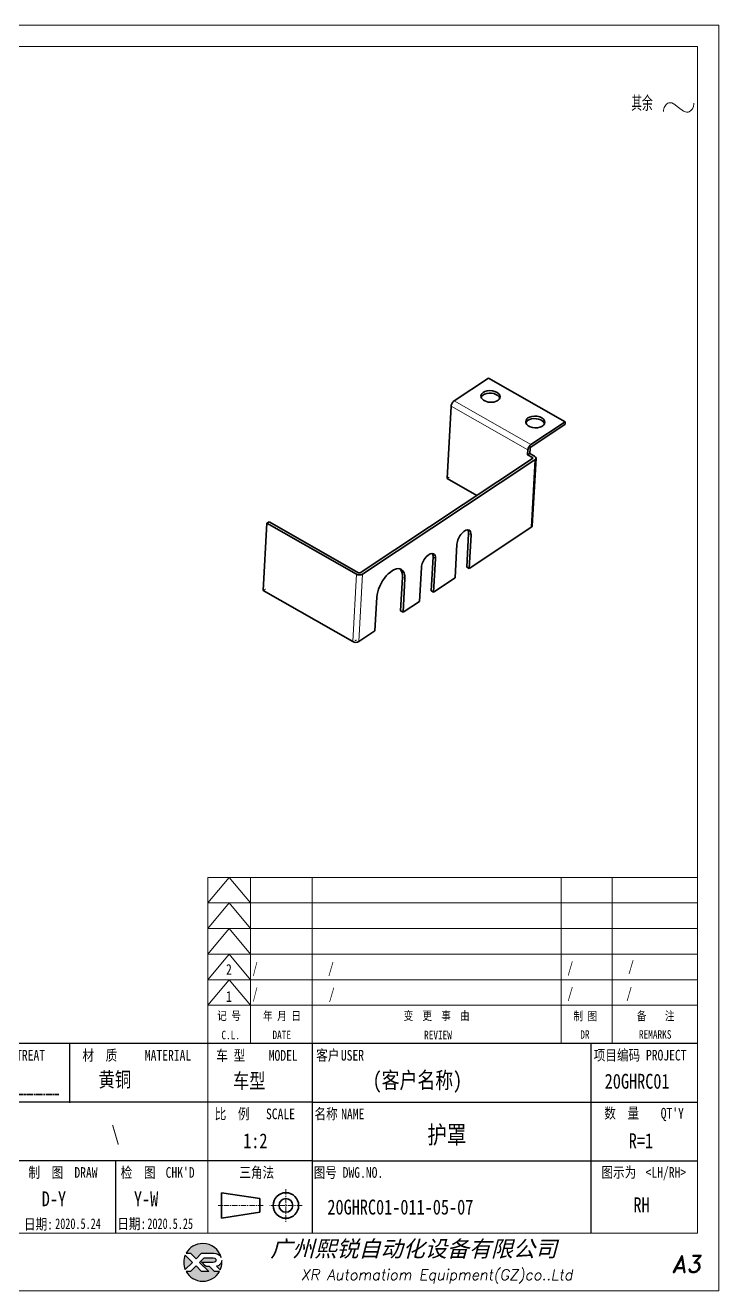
# Model space of a CAD drawing. Header units: millimetres. Extents: x 1333 to 209312, y -42879 to 359.
# Drawn here: x 142300 to 142626, y -1081 to -487 of the extents above; entities that cross this region are included whole.
import ezdxf
from ezdxf.enums import TextEntityAlignment as Align

# ---------------------------------------------------------------- set-up
doc = ezdxf.new("R2010")
doc.units = ezdxf.units.MM
doc.header["$LTSCALE"] = 0.5
for name, pattern in [('AM_ISO02W050x2', [3.75, 3, -0.75]), ('AM_ISO08W050x2', [9, 6, -0.75, 1.5, -0.75]), ('CENTER', [2, 1.25, -0.25, 0.25, -0.25]), ('DASHED', [15, 12, -3]), ('DOT2', [0.125, 0, -0.125])]:
    doc.linetypes.add(name, pattern=pattern)
for name, color, linetype in [('DIM', 3, 'Continuous'), ('layer 1', 7, 'Continuous'), ('图\\M+19E79\\M+195B6\\M+18E9A', 7, 'Continuous'), ('图号', 7, 'Continuous'), ('图名', 7, 'Continuous'), ('数量', 7, 'Continuous'), ('材质', 7, 'Continuous'), ('表面处理', 7, 'Continuous'), ('车型', 7, 'Continuous')]:
    doc.layers.add(name, color=color, linetype=linetype)
for name, color, linetype, lineweight in [('中心线', 2, 'AM_ISO08W050x2', 18), ('图框', 7, 'Continuous', 18), ('标注线', 3, 'Continuous', 18), ('粗点划线', 6, 'AM_ISO08W050x2', 35), ('虚线', 1, 'AM_ISO02W050x2', 18)]:
    doc.layers.add(name, color=color, linetype=linetype, lineweight=lineweight)
doc.layers.add('打印', color=7, linetype='Continuous', lineweight=15, plot=False)
doc.layers.add('打印-禁用', color=7, linetype='Continuous', lineweight=15, plot=False)
doc.styles.add('STYLE1', font='')
doc.styles.add('国标', font='simfang.ttf', dxfattribs={"width": 0.8})
doc.styles.add('机械长仿宋', font='gbenor.shx', dxfattribs={"height": 1, "bigfont": 'gbcbig.shx'})
doc.styles.add('标题\\M+18E9A', font='romand.shx', dxfattribs={"oblique": 10, "bigfont": 'bigfont.shx'})
doc.styles.get('STYLE1').set_extended_font_data('SimSun')

# ---------------------------------------------------------------- blocks, each defined once
blk = doc.blocks.new('XR')
at = {"true_color": 0xfc8000}
h = blk.add_hatch(color=30, dxfattribs=at)
h.set_gradient(color1=(252, 128, 0), rotation=240, one_color=1, tint=1, name='INVCURVED')
edge = h.paths.add_edge_path()
edge.add_spline(control_points=[(-434.18, -5928.47), (-433.9, -5928.74), (-433.63, -5929.01), (-433.63, -5929.01), (-433.63, -5929.01), (-433.63, -5929.01), (-433.36, -5928.74), (-433.09, -5928.47)], knot_values=[0.5625, 0.5625, 0.5625, 0.5625, 0.625, 0.625, 0.625, 0.625, 0.6875, 0.6875, 0.6875, 0.6875], degree=3, periodic=0)
edge.add_spline(control_points=[(-433.09, -5928.47), (-432.82, -5928.2), (-432.54, -5927.93), (-432.54, -5927.93), (-432.54, -5927.93), (-432.54, -5927.93), (-432.04, -5927.93), (-431.53, -5927.93)], knot_values=[0.4375, 0.4375, 0.4375, 0.4375, 0.5, 0.5, 0.5, 0.5, 0.5625, 0.5625, 0.5625, 0.5625], degree=3, periodic=0)
edge.add_spline(control_points=[(-431.53, -5927.93), (-431.03, -5927.93), (-430.52, -5927.93), (-430.52, -5927.93), (-430.52, -5927.93), (-430, -5927.93), (-429.43, -5927.96), (-429.01, -5928.33)], knot_values=[0.25, 0.25, 0.25, 0.25, 0.3125, 0.3125, 0.3125, 0.3125, 0.4375, 0.4375, 0.4375, 0.4375], degree=3, periodic=0)
edge.add_spline(control_points=[(-429.01, -5928.33), (-428.88, -5928.44), (-428.78, -5928.59), (-428.71, -5928.75)], knot_values=[0.125, 0.125, 0.125, 0.125, 0.25, 0.25, 0.25, 0.25], degree=3, periodic=0)
edge.add_spline(control_points=[(-428.71, -5928.75), (-429.13, -5927.18), (-430.58, -5926.02), (-432.31, -5926.02)], knot_values=[0, 0, 0, 0, 0.125, 0.125, 0.125, 0.125], degree=3, periodic=0)
edge.add_spline(control_points=[(-432.31, -5926.02), (-433.72, -5926.02), (-434.94, -5926.79), (-435.58, -5927.93)], knot_values=[0.875, 0.875, 0.875, 0.875, 1, 1, 1, 1], degree=3, periodic=0)
edge.add_spline(control_points=[(-435.58, -5927.93), (-435.58, -5927.93), (-434.72, -5927.93), (-434.72, -5927.93), (-434.72, -5927.93), (-434.72, -5927.93), (-434.45, -5928.2), (-434.18, -5928.47)], knot_values=[0.6875, 0.6875, 0.6875, 0.6875, 0.8125, 0.8125, 0.8125, 0.8125, 0.875, 0.875, 0.875, 0.875], degree=3, periodic=0)
edge = h.paths.add_edge_path()
edge.add_spline(control_points=[(-434.79, -5929.26), (-435.04, -5929.02), (-435.34, -5928.72), (-435.54, -5928.53)], knot_values=[0.562504, 0.562504, 0.562504, 0.562504, 0.656252, 0.656252, 0.656252, 0.656252], degree=3, periodic=0)
edge.add_spline(control_points=[(-435.54, -5928.53), (-435.67, -5928.4), (-435.76, -5928.31), (-435.76, -5928.31), (-435.76, -5928.31), (-435.94, -5928.74), (-436.03, -5929.21), (-436.03, -5929.71)], knot_values=[0.25, 0.25, 0.25, 0.25, 0.312504, 0.312504, 0.312504, 0.312504, 0.562504, 0.562504, 0.562504, 0.562504], degree=3, periodic=0)
edge.add_spline(control_points=[(-436.03, -5929.71), (-436.03, -5930.2), (-435.94, -5930.67), (-435.76, -5931.1), (-435.76, -5931.1), (-435.4, -5930.75), (-435.05, -5930.4)], knot_values=[0.874998, 0.874998, 0.874998, 0.874998, 1.124998, 1.124998, 1.124998, 1.25, 1.25, 1.25, 1.25], degree=3, periodic=0)
edge.add_spline(control_points=[(-435.05, -5930.4), (-434.7, -5930.05), (-434.34, -5929.71), (-434.34, -5929.71), (-434.34, -5929.71), (-434.34, -5929.71), (-434.34, -5929.71), (-434.34, -5929.71)], knot_values=[0.749878, 0.749878, 0.749878, 0.749878, 0.874875, 0.874875, 0.874875, 0.874875, 0.874998, 0.874998, 0.874998, 0.874998], degree=3, periodic=0)
edge.add_spline(control_points=[(-434.34, -5929.71), (-434.34, -5929.71), (-434.34, -5929.71), (-434.34, -5929.71)], knot_values=[0.749634, 0.749634, 0.749634, 0.749634, 0.749817, 0.749817, 0.749817, 0.749817], degree=3, periodic=0)
edge.add_spline(control_points=[(-434.35, -5929.7), (-434.35, -5929.7), (-434.35, -5929.7), (-434.35, -5929.7)], knot_values=[0.738281, 0.738281, 0.738281, 0.738281, 0.742188, 0.742188, 0.742188, 0.742188], degree=3, periodic=0)
edge.add_spline(control_points=[(-434.35, -5929.7), (-434.36, -5929.69), (-434.37, -5929.68), (-434.38, -5929.67)], knot_values=[0.726563, 0.726563, 0.726563, 0.726563, 0.738281, 0.738281, 0.738281, 0.738281], degree=3, periodic=0)
edge.add_spline(control_points=[(-434.38, -5929.67), (-434.38, -5929.66), (-434.39, -5929.65), (-434.4, -5929.65)], knot_values=[0.718751, 0.718751, 0.718751, 0.718751, 0.726563, 0.726563, 0.726563, 0.726563], degree=3, periodic=0)
edge.add_spline(control_points=[(-434.4, -5929.65), (-434.42, -5929.63), (-434.45, -5929.6), (-434.47, -5929.58)], knot_values=[0.703126, 0.703126, 0.703126, 0.703126, 0.718751, 0.718751, 0.718751, 0.718751], degree=3, periodic=0)
edge.add_spline(control_points=[(-434.47, -5929.58), (-434.5, -5929.55), (-434.53, -5929.52), (-434.56, -5929.49)], knot_values=[0.687501, 0.687501, 0.687501, 0.687501, 0.703126, 0.703126, 0.703126, 0.703126], degree=3, periodic=0)
edge.add_spline(control_points=[(-434.56, -5929.49), (-434.63, -5929.42), (-434.71, -5929.35), (-434.79, -5929.26)], knot_values=[0.656252, 0.656252, 0.656252, 0.656252, 0.687501, 0.687501, 0.687501, 0.687501], degree=3, periodic=0)
at = {"true_color": 0x0348ff}
h = blk.add_hatch(color=160, dxfattribs=at)
h.set_gradient(color1=(3, 72, 255), color2=(0, 41, 153), one_color=1, tint=0.3, name='HEMISPHERICAL')
edge = h.paths.add_edge_path()
edge.add_spline(control_points=[(-432.54, -5929.67), (-432.26, -5929.95), (-431.94, -5930.23), (-431.66, -5930.51), (-431.66, -5930.51), (-431.66, -5930.51), (-431.66, -5930.51), (-431.66, -5930.51)], knot_values=[0.736842, 0.736842, 0.736842, 0.736842, 0.789474, 0.789474, 0.789474, 0.789474, 0.802633, 0.802633, 0.802633, 0.802633], degree=3, periodic=0)
edge.add_spline(control_points=[(-431.66, -5930.51), (-431.65, -5930.51), (-431.65, -5930.52), (-431.65, -5930.52)], knot_values=[0.802633, 0.802633, 0.802633, 0.802633, 0.815791, 0.815791, 0.815791, 0.815791], degree=3, periodic=0)
edge.add_spline(control_points=[(-431.65, -5930.52), (-431.64, -5930.53), (-431.64, -5930.53), (-431.64, -5930.53)], knot_values=[0.815791, 0.815791, 0.815791, 0.815791, 0.82237, 0.82237, 0.82237, 0.82237], degree=3, periodic=0)
edge.add_spline(control_points=[(-431.64, -5930.53), (-431.64, -5930.53), (-431.64, -5930.53), (-431.63, -5930.54)], knot_values=[0.82237, 0.82237, 0.82237, 0.82237, 0.828949, 0.828949, 0.828949, 0.828949], degree=3, periodic=0)
edge.add_spline(control_points=[(-431.63, -5930.54), (-431.63, -5930.54), (-431.63, -5930.54), (-431.63, -5930.54), (-431.63, -5930.54), (-431.63, -5930.54), (-431.59, -5930.54), (-431.52, -5930.54)], knot_values=[0.841901, 0.841901, 0.841901, 0.841901, 0.842105, 0.842105, 0.842105, 0.842105, 0.855264, 0.855264, 0.855264, 0.855264], degree=3, periodic=0)
edge.add_spline(control_points=[(-431.52, -5930.54), (-431.46, -5930.54), (-431.38, -5930.54), (-431.3, -5930.54)], knot_values=[0.855264, 0.855264, 0.855264, 0.855264, 0.868422, 0.868422, 0.868422, 0.868422], degree=3, periodic=0)
edge.add_spline(control_points=[(-431.3, -5930.54), (-431.26, -5930.54), (-431.22, -5930.54), (-431.18, -5930.54)], knot_values=[0.868422, 0.868422, 0.868422, 0.868422, 0.875, 0.875, 0.875, 0.875], degree=3, periodic=0)
edge.add_spline(control_points=[(-431.18, -5930.54), (-431.14, -5930.54), (-431.1, -5930.54), (-431.07, -5930.54)], knot_values=[0.875, 0.875, 0.875, 0.875, 0.881579, 0.881579, 0.881579, 0.881579], degree=3, periodic=0)
edge.add_spline(control_points=[(-431.07, -5930.54), (-431.05, -5930.54), (-431.04, -5930.54), (-431.03, -5930.54)], knot_values=[0.881579, 0.881579, 0.881579, 0.881579, 0.884869, 0.884869, 0.884869, 0.884869], degree=3, periodic=0)
edge.add_spline(control_points=[(-431.03, -5930.54), (-431.02, -5930.54), (-431, -5930.54), (-431, -5930.54)], knot_values=[0.884869, 0.884869, 0.884869, 0.884869, 0.888158, 0.888158, 0.888158, 0.888158], degree=3, periodic=0)
edge.add_spline(control_points=[(-431, -5930.54), (-430.99, -5930.54), (-430.99, -5930.54), (-430.98, -5930.54)], knot_values=[0.888158, 0.888158, 0.888158, 0.888158, 0.889803, 0.889803, 0.889803, 0.889803], degree=3, periodic=0)
edge.add_spline(control_points=[(-430.98, -5930.54), (-430.98, -5930.54), (-430.98, -5930.54), (-430.97, -5930.54)], knot_values=[0.889803, 0.889803, 0.889803, 0.889803, 0.891447, 0.891447, 0.891447, 0.891447], degree=3, periodic=0)
edge.add_spline(control_points=[(-430.97, -5930.54), (-430.97, -5930.54), (-430.97, -5930.54), (-430.97, -5930.54)], knot_values=[0.891447, 0.891447, 0.891447, 0.891447, 0.89227, 0.89227, 0.89227, 0.89227], degree=3, periodic=0)
edge.add_spline(control_points=[(-430.97, -5930.54), (-430.97, -5930.54), (-430.97, -5930.54), (-430.97, -5930.54)], knot_values=[0.89227, 0.89227, 0.89227, 0.89227, 0.893092, 0.893092, 0.893092, 0.893092], degree=3, periodic=0)
edge.add_spline(control_points=[(-430.97, -5930.54), (-430.97, -5930.54), (-430.97, -5930.54), (-430.97, -5930.54)], knot_values=[0.893092, 0.893092, 0.893092, 0.893092, 0.893503, 0.893503, 0.893503, 0.893503], degree=3, periodic=0)
edge.add_spline(control_points=[(-430.97, -5930.54), (-430.97, -5930.54), (-430.97, -5930.54), (-430.97, -5930.54)], knot_values=[0.893503, 0.893503, 0.893503, 0.893503, 0.893914, 0.893914, 0.893914, 0.893914], degree=3, periodic=0)
edge.add_spline(control_points=[(-430.97, -5930.54), (-430.97, -5930.54), (-430.97, -5930.54), (-430.97, -5930.54)], knot_values=[0.893914, 0.893914, 0.893914, 0.893914, 0.89412, 0.89412, 0.89412, 0.89412], degree=3, periodic=0)
edge.add_spline(control_points=[(-430.97, -5930.54), (-430.97, -5930.54), (-430.97, -5930.54), (-430.97, -5930.54)], knot_values=[0.89412, 0.89412, 0.89412, 0.89412, 0.894326, 0.894326, 0.894326, 0.894326], degree=3, periodic=0)
edge.add_spline(control_points=[(-430.97, -5930.54), (-430.97, -5930.54), (-430.97, -5930.54), (-430.97, -5930.54)], knot_values=[0.894428, 0.894428, 0.894428, 0.894428, 0.894531, 0.894531, 0.894531, 0.894531], degree=3, periodic=0)
edge.add_spline(control_points=[(-430.97, -5930.54), (-430.97, -5930.54), (-430.97, -5930.54), (-430.97, -5930.54)], knot_values=[0.894531, 0.894531, 0.894531, 0.894531, 0.894583, 0.894583, 0.894583, 0.894583], degree=3, periodic=0)
edge.add_spline(control_points=[(-430.97, -5930.54), (-430.97, -5930.54), (-430.97, -5930.54), (-430.97, -5930.54), (-430.97, -5930.54), (-430.97, -5930.54), (-430.73, -5930.78), (-430.49, -5931.01)], knot_values=[0.894685, 0.894685, 0.894685, 0.894685, 0.894737, 0.894737, 0.894737, 0.894737, 0.921052, 0.921052, 0.921052, 0.921052], degree=3, periodic=0)
edge.add_spline(control_points=[(-430.49, -5931.01), (-430.26, -5931.24), (-430.02, -5931.48), (-430.02, -5931.48)], knot_values=[0.921052, 0.921052, 0.921052, 0.921052, 0.947368, 0.947368, 0.947368, 0.947368], degree=3, periodic=0)
edge.add_spline(control_points=[(-430.02, -5931.48), (-430.02, -5931.48), (-430.02, -5931.48), (-430.02, -5931.48)], knot_values=[0.947522, 0.947522, 0.947522, 0.947522, 0.947573, 0.947573, 0.947573, 0.947573], degree=3, periodic=0)
edge.add_spline(control_points=[(-430.02, -5931.48), (-430.02, -5931.48), (-430.02, -5931.48), (-430.02, -5931.48)], knot_values=[0.947573, 0.947573, 0.947573, 0.947573, 0.947676, 0.947676, 0.947676, 0.947676], degree=3, periodic=0)
edge.add_spline(control_points=[(-430.02, -5931.48), (-430.02, -5931.48), (-430.02, -5931.48), (-430.02, -5931.48)], knot_values=[0.947676, 0.947676, 0.947676, 0.947676, 0.947779, 0.947779, 0.947779, 0.947779], degree=3, periodic=0)
edge.add_spline(control_points=[(-430.02, -5931.48), (-430.02, -5931.48), (-430.02, -5931.48), (-430.02, -5931.48)], knot_values=[0.947779, 0.947779, 0.947779, 0.947779, 0.947984, 0.947984, 0.947984, 0.947984], degree=3, periodic=0)
edge.add_spline(control_points=[(-430.02, -5931.48), (-430.02, -5931.48), (-430.02, -5931.48), (-430.02, -5931.48)], knot_values=[0.947984, 0.947984, 0.947984, 0.947984, 0.94819, 0.94819, 0.94819, 0.94819], degree=3, periodic=0)
edge.add_spline(control_points=[(-430.02, -5931.48), (-430.02, -5931.48), (-430.02, -5931.48), (-430.02, -5931.48)], knot_values=[0.94819, 0.94819, 0.94819, 0.94819, 0.948601, 0.948601, 0.948601, 0.948601], degree=3, periodic=0)
edge.add_spline(control_points=[(-430.02, -5931.48), (-430.02, -5931.48), (-430.02, -5931.48), (-430.02, -5931.48)], knot_values=[0.948601, 0.948601, 0.948601, 0.948601, 0.949012, 0.949012, 0.949012, 0.949012], degree=3, periodic=0)
edge.add_spline(control_points=[(-430.02, -5931.48), (-430.02, -5931.48), (-430.01, -5931.48), (-430.01, -5931.48)], knot_values=[0.949012, 0.949012, 0.949012, 0.949012, 0.949834, 0.949834, 0.949834, 0.949834], degree=3, periodic=0)
edge.add_spline(control_points=[(-430.01, -5931.48), (-430.01, -5931.48), (-430.01, -5931.48), (-430.01, -5931.48)], knot_values=[0.949834, 0.949834, 0.949834, 0.949834, 0.950657, 0.950657, 0.950657, 0.950657], degree=3, periodic=0)
edge.add_spline(control_points=[(-430.01, -5931.48), (-430.01, -5931.48), (-430, -5931.48), (-430, -5931.48)], knot_values=[0.950657, 0.950657, 0.950657, 0.950657, 0.952301, 0.952301, 0.952301, 0.952301], degree=3, periodic=0)
edge.add_spline(control_points=[(-430, -5931.48), (-429.99, -5931.48), (-429.98, -5931.48), (-429.98, -5931.48)], knot_values=[0.952301, 0.952301, 0.952301, 0.952301, 0.953946, 0.953946, 0.953946, 0.953946], degree=3, periodic=0)
edge.add_spline(control_points=[(-429.98, -5931.48), (-429.96, -5931.48), (-429.95, -5931.48), (-429.93, -5931.48)], knot_values=[0.953946, 0.953946, 0.953946, 0.953946, 0.957236, 0.957236, 0.957236, 0.957236], degree=3, periodic=0)
edge.add_spline(control_points=[(-429.93, -5931.48), (-429.91, -5931.48), (-429.89, -5931.48), (-429.87, -5931.48)], knot_values=[0.957236, 0.957236, 0.957236, 0.957236, 0.960525, 0.960525, 0.960525, 0.960525], degree=3, periodic=0)
edge.add_spline(control_points=[(-429.87, -5931.48), (-429.82, -5931.48), (-429.77, -5931.48), (-429.71, -5931.48)], knot_values=[0.960525, 0.960525, 0.960525, 0.960525, 0.967104, 0.967104, 0.967104, 0.967104], degree=3, periodic=0)
edge.add_spline(control_points=[(-429.71, -5931.48), (-429.65, -5931.48), (-429.59, -5931.48), (-429.53, -5931.48)], knot_values=[0.967104, 0.967104, 0.967104, 0.967104, 0.973683, 0.973683, 0.973683, 0.973683], degree=3, periodic=0)
edge.add_spline(control_points=[(-429.53, -5931.48), (-429.41, -5931.48), (-429.29, -5931.48), (-429.19, -5931.48)], knot_values=[0.973683, 0.973683, 0.973683, 0.973683, 0.98684, 0.98684, 0.98684, 0.98684], degree=3, periodic=0)
edge.add_spline(control_points=[(-429.19, -5931.48), (-429.1, -5931.48), (-429.04, -5931.48), (-429.04, -5931.48), (-429.67, -5932.62), (-430.9, -5933.39), (-432.31, -5933.39)], knot_values=[0.98684, 0.98684, 0.98684, 0.98684, 1, 1, 1, 1.052632, 1.052632, 1.052632, 1.052632], degree=3, periodic=0)
edge.add_spline(control_points=[(-432.31, -5933.39), (-433.72, -5933.39), (-434.94, -5932.62), (-435.58, -5931.48), (-435.58, -5931.48), (-435.58, -5931.48), (-435.36, -5931.48), (-435.15, -5931.48)], knot_values=[0.052632, 0.052632, 0.052632, 0.052632, 0.105263, 0.105263, 0.105263, 0.105263, 0.131579, 0.131579, 0.131579, 0.131579], degree=3, periodic=0)
edge.add_spline(control_points=[(-435.15, -5931.48), (-434.93, -5931.48), (-434.72, -5931.48), (-434.72, -5931.48), (-434.72, -5931.48), (-434.72, -5931.48), (-434.45, -5931.21), (-434.18, -5930.94)], knot_values=[0.131579, 0.131579, 0.131579, 0.131579, 0.157895, 0.157895, 0.157895, 0.157895, 0.184211, 0.184211, 0.184211, 0.184211], degree=3, periodic=0)
edge.add_spline(control_points=[(-434.18, -5930.94), (-433.9, -5930.67), (-433.63, -5930.4), (-433.63, -5930.4), (-433.63, -5930.4), (-433.63, -5930.4), (-433.36, -5930.67), (-433.09, -5930.94)], knot_values=[0.184211, 0.184211, 0.184211, 0.184211, 0.210526, 0.210526, 0.210526, 0.210526, 0.236842, 0.236842, 0.236842, 0.236842], degree=3, periodic=0)
edge.add_spline(control_points=[(-433.09, -5930.94), (-432.82, -5931.21), (-432.54, -5931.48), (-432.54, -5931.48), (-432.54, -5931.48), (-432.54, -5931.48), (-432.19, -5931.48), (-431.83, -5931.48)], knot_values=[0.236842, 0.236842, 0.236842, 0.236842, 0.263158, 0.263158, 0.263158, 0.263158, 0.289474, 0.289474, 0.289474, 0.289474], degree=3, periodic=0)
edge.add_spline(control_points=[(-431.83, -5931.48), (-431.48, -5931.48), (-431.12, -5931.48), (-431.12, -5931.48), (-431.12, -5931.48), (-431.12, -5931.48), (-431.57, -5931.03), (-432.02, -5930.59)], knot_values=[0.289474, 0.289474, 0.289474, 0.289474, 0.315789, 0.315789, 0.315789, 0.315789, 0.342105, 0.342105, 0.342105, 0.342105], degree=3, periodic=0)
edge.add_spline(control_points=[(-432.02, -5930.59), (-432.47, -5930.15), (-432.92, -5929.71), (-432.92, -5929.71), (-432.92, -5929.71), (-432.92, -5929.71), (-432.71, -5929.5), (-432.5, -5929.29)], knot_values=[0.342105, 0.342105, 0.342105, 0.342105, 0.368421, 0.368421, 0.368421, 0.368421, 0.394737, 0.394737, 0.394737, 0.394737], degree=3, periodic=0)
edge.add_spline(control_points=[(-432.5, -5929.29), (-432.3, -5929.09), (-432.09, -5928.88), (-432.09, -5928.88)], knot_values=[0.394737, 0.394737, 0.394737, 0.394737, 0.421053, 0.421053, 0.421053, 0.421053], degree=3, periodic=0)
edge.add_spline(control_points=[(-432.09, -5928.88), (-432.09, -5928.88), (-432.06, -5928.86), (-432.06, -5928.86)], knot_values=[0.421053, 0.421053, 0.421053, 0.421053, 0.473684, 0.473684, 0.473684, 0.473684], degree=3, periodic=0)
edge.add_spline(control_points=[(-432.06, -5928.86), (-432.06, -5928.86), (-432.06, -5928.86), (-432.06, -5928.86), (-432.06, -5928.86), (-432.06, -5928.86), (-430.4, -5928.86), (-430.26, -5928.86)], knot_values=[0.473684, 0.473684, 0.473684, 0.473684, 0.473684, 0.473684, 0.473684, 0.473684, 0.526316, 0.526316, 0.526316, 0.526316], degree=3, periodic=0)
edge.add_spline(control_points=[(-430.26, -5928.86), (-429.54, -5928.86), (-429.62, -5929.4), (-429.83, -5929.55)], knot_values=[0.526316, 0.526316, 0.526316, 0.526316, 0.578947, 0.578947, 0.578947, 0.578947], degree=3, periodic=0)
edge.add_spline(control_points=[(-429.83, -5929.55), (-429.94, -5929.62), (-430.08, -5929.65), (-430.26, -5929.65), (-430.26, -5929.65), (-430.26, -5929.65), (-430.48, -5929.65), (-430.71, -5929.66)], knot_values=[0.578947, 0.578947, 0.578947, 0.578947, 0.631579, 0.631579, 0.631579, 0.631579, 0.657895, 0.657895, 0.657895, 0.657895], degree=3, periodic=0)
edge.add_spline(control_points=[(-430.71, -5929.66), (-430.93, -5929.66), (-431.15, -5929.67), (-431.15, -5929.67), (-431.15, -5929.67), (-431.15, -5929.67), (-432.54, -5929.67), (-432.54, -5929.67)], knot_values=[0.657895, 0.657895, 0.657895, 0.657895, 0.684211, 0.684211, 0.684211, 0.684211, 0.736842, 0.736842, 0.736842, 0.736842], degree=3, periodic=0)
edge = h.paths.add_edge_path()
edge.add_spline(control_points=[(-428.6, -5929.32), (-428.61, -5929.67), (-428.76, -5930), (-429.06, -5930.22)], knot_values=[0.8, 0.8, 0.8, 0.8, 1, 1, 1, 1], degree=3, periodic=0)
edge.add_spline(control_points=[(-429.06, -5930.22), (-429.22, -5930.34), (-429.41, -5930.43), (-429.61, -5930.48)], knot_values=[0.6, 0.6, 0.6, 0.6, 0.8, 0.8, 0.8, 0.8], degree=3, periodic=0)
edge.add_spline(control_points=[(-429.61, -5930.48), (-429.61, -5930.48), (-428.9, -5931.19), (-428.9, -5931.19), (-428.9, -5931.19), (-428.69, -5930.73), (-428.58, -5930.23), (-428.58, -5929.71)], knot_values=[0.2, 0.2, 0.2, 0.2, 0.4, 0.4, 0.4, 0.4, 0.6, 0.6, 0.6, 0.6], degree=3, periodic=0)
edge.add_spline(control_points=[(-428.58, -5929.71), (-428.58, -5929.58), (-428.59, -5929.45), (-428.6, -5929.32)], knot_values=[0, 0, 0, 0, 0.2, 0.2, 0.2, 0.2], degree=3, periodic=0)
at = {"layer": 'layer 1', "color": 30}
for points, knots in [([(-432.31, -5926.02), (-430.58, -5926.02), (-429.13, -5927.18), (-428.71, -5928.75), (-428.71, -5928.75), (-428.78, -5928.59), (-428.88, -5928.44), (-429.01, -5928.33), (-429.01, -5928.33), (-429.43, -5927.96), (-430, -5927.93), (-430.52, -5927.93), (-430.52, -5927.93), (-430.52, -5927.93), (-432.54, -5927.93), (-432.54, -5927.93), (-432.54, -5927.93), (-432.54, -5927.93), (-433.63, -5929.01), (-433.63, -5929.01), (-433.63, -5929.01), (-433.63, -5929.01), (-434.72, -5927.93), (-434.72, -5927.93), (-434.72, -5927.93), (-434.72, -5927.93), (-435.58, -5927.93), (-435.58, -5927.93), (-435.58, -5927.93), (-434.94, -5926.79), (-433.72, -5926.02), (-432.31, -5926.02)], [0, 0, 0, 0, 0.125, 0.125, 0.125, 0.125, 0.25, 0.25, 0.25, 0.25, 0.375, 0.375, 0.375, 0.375, 0.5, 0.5, 0.5, 0.5, 0.625, 0.625, 0.625, 0.625, 0.75, 0.75, 0.75, 0.75, 0.875, 0.875, 0.875, 0.875, 1, 1, 1, 1]), ([(-435.76, -5931.1), (-435.94, -5930.67), (-436.03, -5930.2), (-436.03, -5929.71), (-436.03, -5929.71), (-436.03, -5929.21), (-435.94, -5928.74), (-435.76, -5928.31), (-435.76, -5928.31), (-435.76, -5928.31), (-434.34, -5929.71), (-434.34, -5929.71), (-434.34, -5929.71), (-434.34, -5929.71), (-435.76, -5931.1), (-435.76, -5931.1)], [0, 0, 0, 0, 0.25, 0.25, 0.25, 0.25, 0.5, 0.5, 0.5, 0.5, 0.75, 0.75, 0.75, 0.75, 1, 1, 1, 1])]:
    blk.add_open_spline(points, degree=3, knots=knots, dxfattribs=at)
at = {"layer": 'layer 1', "color": 154}
for points, knots in [([(-429.04, -5931.48), (-429.67, -5932.62), (-430.9, -5933.39), (-432.31, -5933.39), (-432.31, -5933.39), (-433.72, -5933.39), (-434.94, -5932.62), (-435.58, -5931.48), (-435.58, -5931.48), (-435.58, -5931.48), (-434.72, -5931.48), (-434.72, -5931.48), (-434.72, -5931.48), (-434.72, -5931.48), (-433.63, -5930.4), (-433.63, -5930.4), (-433.63, -5930.4), (-433.63, -5930.4), (-432.54, -5931.48), (-432.54, -5931.48), (-432.54, -5931.48), (-432.54, -5931.48), (-431.12, -5931.48), (-431.12, -5931.48), (-431.12, -5931.48), (-431.12, -5931.48), (-432.92, -5929.71), (-432.92, -5929.71), (-432.92, -5929.71), (-432.92, -5929.71), (-432.09, -5928.88), (-432.09, -5928.88), (-432.09, -5928.88), (-432.09, -5928.88), (-432.06, -5928.86), (-432.06, -5928.86), (-432.06, -5928.86), (-432.06, -5928.86), (-430.4, -5928.86), (-430.26, -5928.86), (-430.26, -5928.86), (-429.54, -5928.86), (-429.62, -5929.4), (-429.83, -5929.55), (-429.83, -5929.55), (-429.94, -5929.62), (-430.08, -5929.65), (-430.26, -5929.65), (-430.26, -5929.65), (-430.26, -5929.65), (-431.15, -5929.67), (-431.15, -5929.67), (-431.15, -5929.67), (-431.15, -5929.67), (-432.54, -5929.67), (-432.54, -5929.67), (-432.54, -5929.67), (-432.26, -5929.95), (-431.94, -5930.23), (-431.66, -5930.51), (-431.66, -5930.51), (-431.66, -5930.51), (-431.63, -5930.54), (-431.63, -5930.54), (-431.63, -5930.54), (-431.63, -5930.54), (-430.97, -5930.54), (-430.97, -5930.54), (-430.97, -5930.54), (-430.97, -5930.54), (-430.02, -5931.48), (-430.02, -5931.48), (-430.02, -5931.48), (-430.02, -5931.48), (-429.04, -5931.48), (-429.04, -5931.48)], [0, 0, 0, 0, 0.052632, 0.052632, 0.052632, 0.052632, 0.105263, 0.105263, 0.105263, 0.105263, 0.157895, 0.157895, 0.157895, 0.157895, 0.210526, 0.210526, 0.210526, 0.210526, 0.263158, 0.263158, 0.263158, 0.263158, 0.315789, 0.315789, 0.315789, 0.315789, 0.368421, 0.368421, 0.368421, 0.368421, 0.421053, 0.421053, 0.421053, 0.421053, 0.473684, 0.473684, 0.473684, 0.473684, 0.526316, 0.526316, 0.526316, 0.526316, 0.578947, 0.578947, 0.578947, 0.578947, 0.631579, 0.631579, 0.631579, 0.631579, 0.684211, 0.684211, 0.684211, 0.684211, 0.736842, 0.736842, 0.736842, 0.736842, 0.789474, 0.789474, 0.789474, 0.789474, 0.842105, 0.842105, 0.842105, 0.842105, 0.894737, 0.894737, 0.894737, 0.894737, 0.947368, 0.947368, 0.947368, 0.947368, 1, 1, 1, 1]), ([(-428.6, -5929.32), (-428.59, -5929.45), (-428.58, -5929.58), (-428.58, -5929.71), (-428.58, -5929.71), (-428.58, -5930.23), (-428.69, -5930.73), (-428.9, -5931.19), (-428.9, -5931.19), (-428.9, -5931.19), (-429.61, -5930.48), (-429.61, -5930.48), (-429.61, -5930.48), (-429.41, -5930.43), (-429.22, -5930.34), (-429.06, -5930.22), (-429.06, -5930.22), (-428.76, -5930), (-428.61, -5929.67), (-428.6, -5929.32)], [0, 0, 0, 0, 0.2, 0.2, 0.2, 0.2, 0.4, 0.4, 0.4, 0.4, 0.6, 0.6, 0.6, 0.6, 0.8, 0.8, 0.8, 0.8, 1, 1, 1, 1])]:
    blk.add_open_spline(points, degree=3, knots=knots, dxfattribs=at)
blk = doc.blocks.new('GZDEH零件A3图框V01版')
at = {"layer": '中心线', "color": 1, "linetype": 'CENTER', "lineweight": 5, "ltscale": 2}
for p, q in [((3175.82, -1822.66), (3175.82, -1830.26)), ((3170.49, -1826.46), (3159.89, -1826.46)), ((3179.62, -1826.46), (3172.02, -1826.46))]:
    blk.add_line(p, q, dxfattribs=at)
at = {"layer": '图\\M+19E79\\M+195B6\\M+18E9A', "color": 7}
blk.add_line((3272.49, -1788.46), (3092.49, -1788.46), dxfattribs=at)
at = {"layer": '图\\M+19E79\\M+195B6\\M+18E9A', "color": 9}
for p, q in [((3272.49, -1788.46), (3092.49, -1788.46)), ((3124.99, -1788.46), (3124.99, -1802.35)), ((3181.99, -1788.46), (3181.99, -1832.96)), ((3247.49, -1788.46), (3247.49, -1832.96)), ((3181.99, -1802.21), (3092.49, -1802.21)), ((3181.99, -1802.21), (3272.49, -1802.21)), ((3181.99, -1815.96), (3092.49, -1815.96)), ((3135.83, -1815.96), (3135.83, -1832.96)), ((3135.83, -1815.96), (3135.83, -1832.96)), ((3181.99, -1815.96), (3272.49, -1815.96))]:
    blk.add_line(p, q, dxfattribs=at)
at = {"layer": '图框', "linetype": 'Continuous'}
for p, q in [((3272.49, -1554.46), (2882.49, -1554.46)), ((3272.49, -1832.96), (3272.49, -1554.46)), ((3157.49, -1749.46), (3272.49, -1749.46)), ((3157.49, -1832.96), (3157.49, -1749.46)), ((2882.49, -1832.96), (3272.49, -1832.96))]:
    blk.add_line(p, q, dxfattribs=at)
at = {"layer": '图框', "color": 9}
for p, q in [((3157.49, -1755.46), (3162.49, -1749.46)), ((3162.49, -1749.46), (3167.49, -1755.46)), ((3167.49, -1788.46), (3167.49, -1749.46)), ((3240.49, -1788.46), (3240.49, -1749.46)), ((3252.49, -1749.46), (3252.49, -1788.46)), ((3157.49, -1755.46), (3272.49, -1755.46)), ((3157.49, -1761.46), (3162.49, -1755.46)), ((3162.49, -1755.46), (3167.49, -1761.46)), ((3157.49, -1761.46), (3272.49, -1761.46)), ((3157.49, -1767.46), (3162.49, -1761.46)), ((3162.49, -1761.46), (3167.49, -1767.46)), ((3157.49, -1767.46), (3272.49, -1767.46)), ((3157.49, -1773.46), (3162.49, -1767.46)), ((3162.49, -1767.46), (3167.49, -1773.46)), ((3157.49, -1773.46), (3272.49, -1773.46)), ((3157.49, -1779.46), (3162.49, -1773.46)), ((3162.49, -1773.46), (3167.49, -1779.46)), ((3157.49, -1779.46), (3272.49, -1779.46))]:
    blk.add_line(p, q, dxfattribs=at)
at = {"layer": '图框', "color": 9, "linetype": 'Continuous'}
blk.add_line((3181.99, -1749.46), (3181.99, -1832.96), dxfattribs=at)
at = {"layer": '图框', "color": 2, "linetype": 'ByBlock', "lineweight": 35}
for p, q in [((3169.69, -1824.86), (3160.69, -1823.46)), ((3160.69, -1829.46), (3160.69, -1823.46)), ((3169.69, -1824.86), (3169.69, -1828.06)), ((3169.69, -1828.06), (3160.69, -1829.46))]:
    blk.add_line(p, q, dxfattribs=at)
for radius in [3, 1.6]:
    blk.add_circle((3175.82, -1826.46), radius, dxfattribs=at)
at = {"layer": '打印-禁用', "linetype": 'Continuous'}
for p, q in [((3277.49, -1549.46), (2857.49, -1549.46)), ((3277.49, -1846.46), (3277.49, -1549.46)), ((2857.49, -1846.46), (3277.49, -1846.46))]:
    blk.add_line(p, q, dxfattribs=at)
at = {"layer": 'DIM', "xscale": 1.199999999999818, "yscale": 1.199999999999818, "zscale": 1.199999999999818}
blk.add_blockref('XR', (3675.07, 5275.84), dxfattribs=at)
at = {"layer": '图\\M+19E79\\M+195B6\\M+18E9A', "color": 9, "style": '国标', "width": 0.8}
for s, p in [('HEAT TREAT', (3112.45, -1792.46)), ('MATERIAL', (3148.14, -1792.46)), ('客户', (3185.68, -1792.46)), ('USER', (3191.46, -1792.46)), ('制  图', (3119.43, -1819.96)), ('检  图', (3141.11, -1819.96)), ('日期:', (3117.71, -1832.1)), ('日期:', (3139.62, -1832))]:
    blk.add_text(s, height=2.5, dxfattribs=at).set_placement(p, align=Align.CENTER)
for s, p in [('材  质', (3128.04, -1792.46)), ('项目编码 PROJECT', (3248.13, -1792.43)), ('比  例\u3000', (3159.1, -1806.21)), ('SCALE', (3171.15, -1806.21)), ('名称\u3000', (3182.54, -1806.21)), ('NAME', (3188.8, -1806.21)), ('数  量', (3250.61, -1806.05)), ("QT'Y ", (3263.86, -1806.05)), (' DRAW', (3124.78, -1819.96)), ("CHK'D", (3147.58, -1819.96)), ('三角法', (3164.9, -1819.96)), ('图号', (3182.36, -1819.96)), ('DWG.NO.', (3189.16, -1819.96)), ('图示为', (3249.94, -1819.93)), ('<LH/RH>', (3260.31, -1819.93))]:
    blk.add_text(s, height=2.5, dxfattribs=at).set_placement(p)
for s, p in [('车 型', (3162.87, -1791.2)), ('MODEL', (3175.2, -1791.24))]:
    blk.add_text(s, height=2.5, dxfattribs=at).set_placement(p, align=Align.MIDDLE)
at = {"layer": '图\\M+19E79\\M+195B6\\M+18E9A', "color": 7, "lineweight": -3, "style": 'STYLE1', "oblique": 15}
blk.add_text('广州熙锐自动化设备有限公司 ', height=3.8, dxfattribs=at).set_placement((3172.16, -1838.51))
at = {"layer": '图\\M+19E79\\M+195B6\\M+18E9A', "color": 7, "style": '标题\\M+18E9A', "oblique": 10}
for s, height, p in [('A3', 4, (3269.91, -1840.2)), ('XR Automatiom Equipment(GZ)co..Ltd', 2.5, (3211.26, -1842.9))]:
    blk.add_text(s, height=height, dxfattribs=at).set_placement(p, align=Align.MIDDLE)
at = {"layer": '图框', "color": 9, "style": '国标', "width": 0.8}
for s, p in [('记 号', (3162.47, -1782.94)), ('年 月 日', (3174.9, -1782.98)), ('变  更  事  由', (3211.24, -1782.93)), ('C.L.', (3162.86, -1787.45)), ('DATE', (3174.85, -1787.42)), ('REVIEW', (3211.55, -1787.45))]:
    blk.add_text(s, height=2, dxfattribs=at).set_placement(p, align=Align.CENTER)
for s, p in [('制 图', (3246.15, -1781.95)), ('备    注', (3262.68, -1781.92)), ('DR', (3246.06, -1786.34)), ('REMARKS', (3262.57, -1786.32))]:
    blk.add_text(s, height=2, dxfattribs=at).set_placement(p, align=Align.MIDDLE)
blk = doc.blocks.new('DEH A3')
at = {"layer": '图框'}
blk.add_blockref('GZDEH零件A3图框V01版', (-2857.49, 1846.46), dxfattribs=at)
blk = doc.blocks.new('其余不去材料')
at = {"layer": '标注线', "color": 2, "lineweight": 13}
for points in [[(0, 0.17), (0.01, 0.48), (0.07, 0.79), (0.16, 1.09), (0.28, 1.36), (0.44, 1.6), (0.62, 1.8), (0.82, 1.97), (1.04, 2.09), (1.26, 2.17), (1.49, 2.21), (1.72, 2.21), (1.94, 2.17), (2.37, 1.97), (2.41, 1.95)], [(2.41, 1.95), (3.55, 1.11), (4.7, 0.27)], [(4.7, 0.27), (4.91, 0.14), (5.14, 0.05), (5.37, 0), (5.6, 0), (5.82, 0.04), (6.04, 0.11), (6.45, 0.38), (6.79, 0.8), (7.02, 1.34), (7.11, 1.95), (7.11, 2.09)]]:
    blk.add_lwpolyline(points, dxfattribs=at)
at = {"layer": '标注线', "color": 7, "linetype": 'DOT2', "style": '机械长仿宋'}
blk.add_text('其余', height=3.5, dxfattribs=at).set_placement((-7.56, 0.3))

msp = doc.modelspace()

# ---------------------------------------------------------------- linework, layer by layer
at = {"color": 7, "lineweight": 35, "ltscale": 0.483835}
for p, q in [((142517.819, -653), (142501.684, -663.686)), ((142553.88, -673.543), (142537.745, -684.23))]:
    msp.add_line(p, q, dxfattribs=at)
at = {"color": 7, "lineweight": 35}
for p, q in [((142553.88, -673.543), (142517.819, -653)), ((142498.419, -700.179), (142500.28, -666.142)), ((142538.511, -690.776), (142457.506, -744.428)), ((142539.638, -691.418), (142458.633, -745.07)), ((142540.133, -690.672), (142538.401, -722.334)), ((142413.743, -721.119), (142412.011, -752.781)), ((142413.743, -721.119), (142455.814, -745.086)), ((142414.731, -720.464), (142456.801, -744.432)), ((142412.011, -752.781), (142454.082, -776.749))]:
    msp.add_line(p, q, dxfattribs=at)
at = {"color": 7, "lineweight": 13}
for p, q in [((142537.745, -684.23), (142501.684, -663.686)), ((142536.341, -686.686), (142500.28, -666.142)), ((142539.638, -691.418), (142537.906, -723.08)), ((142455.814, -745.086), (142454.082, -776.749)), ((142456.901, -776.732), (142458.633, -745.07))]:
    msp.add_line(p, q, dxfattribs=at)
at = {"color": 7, "lineweight": 35, "ltscale": 0.483831}
msp.add_line((142553.815, -674.731), (142537.68, -685.417), dxfattribs=at)
at = {"color": 7, "lineweight": 35, "ltscale": 0.029732}
msp.add_line((142553.815, -674.731), (142553.88, -673.543), dxfattribs=at)
at = {"color": 7, "lineweight": 35, "ltscale": 0.059452}
for p, q in [((142536.341, -686.686), (142536.212, -689.06)), ((142537.329, -686.031), (142537.199, -688.406))]:
    msp.add_line(p, q, dxfattribs=at)
at = {"color": 7, "lineweight": 35, "ltscale": 0.029621}
for p, q in [((142536.212, -689.06), (142537.199, -688.406)), ((142413.743, -721.119), (142414.731, -720.464))]:
    msp.add_line(p, q, dxfattribs=at)
at = {"color": 7, "lineweight": 35, "ltscale": 0.064852}
msp.add_line((142539.453, -689.69), (142537.199, -688.406), dxfattribs=at)
at = {"color": 7, "lineweight": 35, "ltscale": 0.064841}
msp.add_line((142538.465, -690.344), (142536.212, -689.06), dxfattribs=at)
at = {"color": 7, "lineweight": 13, "ltscale": 0.012017}
msp.add_line((142538.439, -690.824), (142538.465, -690.344), dxfattribs=at)
at = {"color": 7, "lineweight": 35, "ltscale": 0.400563}
msp.add_line((142512.34, -708.11), (142498.419, -700.179), dxfattribs=at)
at = {"color": 7, "lineweight": 35, "ltscale": 0.444334}
msp.add_line((142537.906, -723.08), (142523.088, -732.895), dxfattribs=at)
at = {"color": 7, "lineweight": 35, "ltscale": 0.396368}
for p, q in [((142507.605, -741.762), (142508.471, -725.931)), ((142508.732, -742.404), (142509.597, -726.573)), ((142503.012, -730.935), (142502.146, -746.766)), ((142492.004, -753.483), (142492.87, -737.652)), ((142478.513, -747.161), (142477.647, -762.992)), ((142464.475, -771.716), (142465.341, -755.885))]:
    msp.add_line(p, q, dxfattribs=at)
at = {"color": 7, "lineweight": 13, "ltscale": 0.032415}
msp.add_line((142509.597, -726.573), (142508.471, -725.931), dxfattribs=at)
at = {"color": 7, "lineweight": 35, "ltscale": 0.430511}
msp.add_line((142523.088, -732.895), (142508.732, -742.404), dxfattribs=at)
at = {"color": 7, "lineweight": 35, "ltscale": 0.396374}
for p, q in [((142486.284, -742.014), (142485.418, -757.845)), ((142490.877, -752.841), (142491.743, -737.01)), ((142477.386, -746.519), (142476.52, -762.35))]:
    msp.add_line(p, q, dxfattribs=at)
at = {"color": 7, "lineweight": 13, "ltscale": 0.032426}
for p, q in [((142492.87, -737.652), (142491.743, -737.01)), ((142477.386, -746.519), (142478.513, -747.161))]:
    msp.add_line(p, q, dxfattribs=at)
at = {"color": 7, "lineweight": 35, "ltscale": 0.032426}
msp.add_line((142508.732, -742.404), (142507.605, -741.762), dxfattribs=at)
at = {"color": 7, "lineweight": 35, "ltscale": 0.304122}
msp.add_line((142502.146, -746.766), (142492.004, -753.483), dxfattribs=at)
at = {"color": 7, "lineweight": 35, "ltscale": 0.032412}
msp.add_line((142492.004, -753.483), (142490.877, -752.841), dxfattribs=at)
at = {"color": 7, "lineweight": 35, "ltscale": 0.233033}
msp.add_line((142485.418, -757.845), (142477.647, -762.992), dxfattribs=at)
at = {"color": 7, "lineweight": 35, "ltscale": 0.032423}
msp.add_line((142477.647, -762.992), (142476.52, -762.35), dxfattribs=at)
at = {"color": 7, "lineweight": 35, "ltscale": 0.227105}
msp.add_line((142464.475, -771.716), (142456.901, -776.732), dxfattribs=at)
at = {"color": 7, "lineweight": 35}
for centre, major_axis, ratio, start_param, end_param in [((142518.746, -661.642), (4.493, -0.246), 0.6095631, 6.2831742, 8.5297286), ((142501.598, -665.27), (0.99, 1.738), 0.5024147, 0.782425, 2.3532214), ((142518.746, -661.642), (4.493, -0.246), 0.6095631, 3.1415816, 6.2831742), ((142518.746, -661.642), (4.493, -0.246), 0.6095631, 2.2465433, 3.1415816), ((142518.684, -662.83), (4.496, -0.247), 0.6094664, 2.2470013, 2.9235286), ((142518.681, -662.829), (-4.493, 0.246), 0.6095631, 3.359929, 5.388136), ((142539.782, -673.625), (-4.493, 0.246), 0.6095631, 3.1415816, 5.388136), ((142539.782, -673.625), (-4.493, 0.246), 0.6095631, 6.2831742, 9.4247669), ((142539.782, -673.625), (-4.493, 0.246), 0.6095631, 5.388136, 6.2831742), ((142539.717, -674.813), (4.493, -0.246), 0.6095631, 2.2465433, 2.9232988), ((142539.717, -674.813), (-4.493, 0.246), 0.6095631, 3.359929, 5.388136), ((142537.658, -685.813), (0.99, 1.738), 0.5024147, 0.782425, 2.3532214), ((142537.658, -685.813), (-0.248, -0.434), 0.5024147, 3.9240177, 5.494814), ((142538.136, -690.562), (-0.499, 0.027), 0.6095631, 3.1415462, 4.0259694), ((142538.136, -690.562), (-0.499, 0.027), 0.6095631, 2.4551731, 3.1415462), ((142538.136, -690.562), (-1.997, 0.109), 0.6095631, 3.1415462, 4.0259694), ((142538.136, -690.562), (-1.997, 0.109), 0.6095631, 2.4551731, 3.1415462), ((142506.305, -728.754), (-2.475, -4.344), 0.5024147, 3.1415876, 5.494814), ((142505.178, -728.112), (-2.475, -4.344), 0.5024147, 2.3532214, 2.8803475), ((142506.305, -728.754), (-2.475, -4.344), 0.5024147, 2.3532214, 3.1415876), ((142536.404, -722.225), (-1.997, 0.109), 0.6095631, 2.4551731, 3.1415462), ((142489.577, -739.833), (-2.475, -4.344), 0.5024147, 3.1415876, 5.494814), ((142488.45, -739.191), (-2.475, -4.344), 0.5024147, 2.3532214, 2.8803475), ((142489.577, -739.833), (-2.475, -4.344), 0.5024147, 2.3532214, 3.1415876), ((142471.927, -751.523), (-4.95, -8.689), 0.5024147, 3.141552, 5.494814), ((142457.131, -744.214), (-1.997, 0.109), 0.6095631, 0.8843767, 2.4551731), ((142457.131, -744.214), (-0.499, 0.027), 0.6095631, 0.8843767, 2.4551731), ((142470.8, -750.881), (-4.95, -8.689), 0.5024147, 2.3532214, 3.0117816), ((142471.927, -751.523), (-4.95, -8.689), 0.5024147, 2.3532214, 3.141552), ((142455.399, -775.876), (1.997, -0.109), 0.6095631, 4.0259694, 5.5967657)]:
    msp.add_ellipse(centre, major_axis=major_axis, ratio=ratio, start_param=start_param, end_param=end_param, dxfattribs=at)
at = {"layer": '打印'}
msp.add_lwpolyline([(141785.962, -487.43), (142625.962, -487.43), (142625.962, -1081.43), (141785.962, -1081.43)], close=True, dxfattribs=at)
at = {"layer": '粗点划线', "linetype": 'AM_ISO08W050x2'}
msp.add_line((142260.311, -989.287), (142316.033, -989.287), dxfattribs=at)
at = {"layer": '虚线', "linetype": 'DASHED', "lineweight": 13, "ltscale": 0.029621}
for p, q in [((142498.419, -700.179), (142499.406, -699.525)), ((142412.011, -752.781), (142412.999, -752.127))]:
    msp.add_line(p, q, dxfattribs=at)
at = {"layer": '虚线', "linetype": 'DASHED', "lineweight": 13}
msp.add_ellipse((142455.399, -775.876), major_axis=(0.499, -0.027), ratio=0.6095631, start_param=4.0259694, end_param=5.5967657, dxfattribs=at)

# ---------------------------------------------------------------- block references
at = {"layer": '图框', "xscale": 2, "yscale": 2, "zscale": 2}
msp.add_blockref('DEH A3', (141785.962, -1081.43), dxfattribs=at)
at = {"layer": '标注线', "xscale": 2, "yscale": 2, "zscale": 2}
msp.add_blockref('其余不去材料', (142600.025, -528.206), dxfattribs=at)

# ---------------------------------------------------------------- texts
at = {"layer": '图\\M+19E79\\M+195B6\\M+18E9A', "color": 3, "style": '国标'}
for s, height, width, p in [('/', 5, 0.8, (142583.452, -931.547)), ('2', 5, 0.8, (142394.517, -933.117)), ('/', 5, 0.705904, (142406.982, -932.486)), ('/', 5, 0.8, (142442.452, -932.486)), ('/', 5, 0.8, (142554.862, -932.288)), ('1', 5, 0.8, (142394.496, -945.837)), ('/', 5, 0.705904, (142406.982, -944.486)), ('/', 5, 0.8, (142442.796, -944.655)), ('/', 5, 0.8, (142554.862, -944.288)), ('/', 5, 0.8, (142582.525, -944.267)), ('    (客户名称)', 7.7, 0.8, (142446.652, -986.468)), ('20GHRC01', 7, 0.8, (142572.396, -986.61)), ('1:2', 7, 0.8, (142402.563, -1014.564)), ('D-Y', 7, 0.8, (142307.918, -1041.797)), ('Y-W', 7, 0.8, (142351.238, -1041.797)), ('2020.5.24', 5, 0.7, (142314.248, -1052.47)), ('2020.5.25', 5, 0.7, (142357.568, -1052.47))]:
    msp.add_text(s, height=height, dxfattribs=dict(at, width=width)).set_placement(p)
at = {"layer": '图\\M+19E79\\M+195B6\\M+18E9A', "color": 3, "style": '国标', "width": 0.8}
msp.add_text('RH', height=7, dxfattribs=at).set_placement((142589.705, -1044.597), align=Align.CENTER)
at = {"layer": '图号', "color": 3, "style": '国标', "width": 0.8}
msp.add_text('20GHRC01-011-05-07', height=7, dxfattribs=at).set_placement((142442.121, -1045.683))
at = {"layer": '图名', "color": 3, "style": '国标', "width": 0.8}
msp.add_text('护罩', height=8.4, dxfattribs=at).set_placement((142498.266, -1012.403), align=Align.CENTER)
at = {"layer": '数量', "color": 3, "style": '国标', "width": 0.8}
msp.add_text('R=1', height=7, dxfattribs=at).set_placement((142589.398, -1014.533), align=Align.CENTER)
at = {"layer": '材质', "color": 3, "style": '国标', "width": 0.8}
msp.add_text('黄铜', height=7, dxfattribs=at).set_placement((142342.278, -985.79), align=Align.CENTER)
at = {"layer": '表面处理', "color": 3, "style": '国标', "width": 0.8}
msp.add_text('\\', height=7, dxfattribs=at).set_placement((142342.562, -1011.143), align=Align.CENTER)
at = {"layer": '车型', "color": 3, "style": '国标', "width": 0.8}
msp.add_text('  车型', height=7, dxfattribs=at).set_placement((142390.172, -986.438))

doc.saveas('drawing.dxf')
